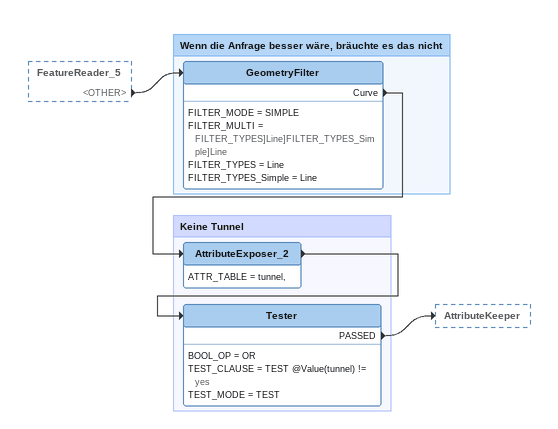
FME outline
FeatureReader_5 [outside]
    <OTHER> -> GeometryFilter

Bookmark: Wenn die Anfrage besser wäre, bräuchte es das nicht
GeometryFilter
    FILTER_MODE = SIMPLE
    FILTER_MULTI = FILTER_TYPES]Line]FILTER_TYPES_Simple]Line
    FILTER_TYPES = Line
    FILTER_TYPES_Simple = Line
    Curve -> AttributeExposer_2

Bookmark: Keine Tunnel
AttributeExposer_2
    ATTR_TABLE = tunnel,
    -> Tester
Tester
    BOOL_OP = OR
    TEST_CLAUSE = TEST @Value(tunnel) != yes
    TEST_MODE = TEST
    PASSED -> AttributeKeeper
